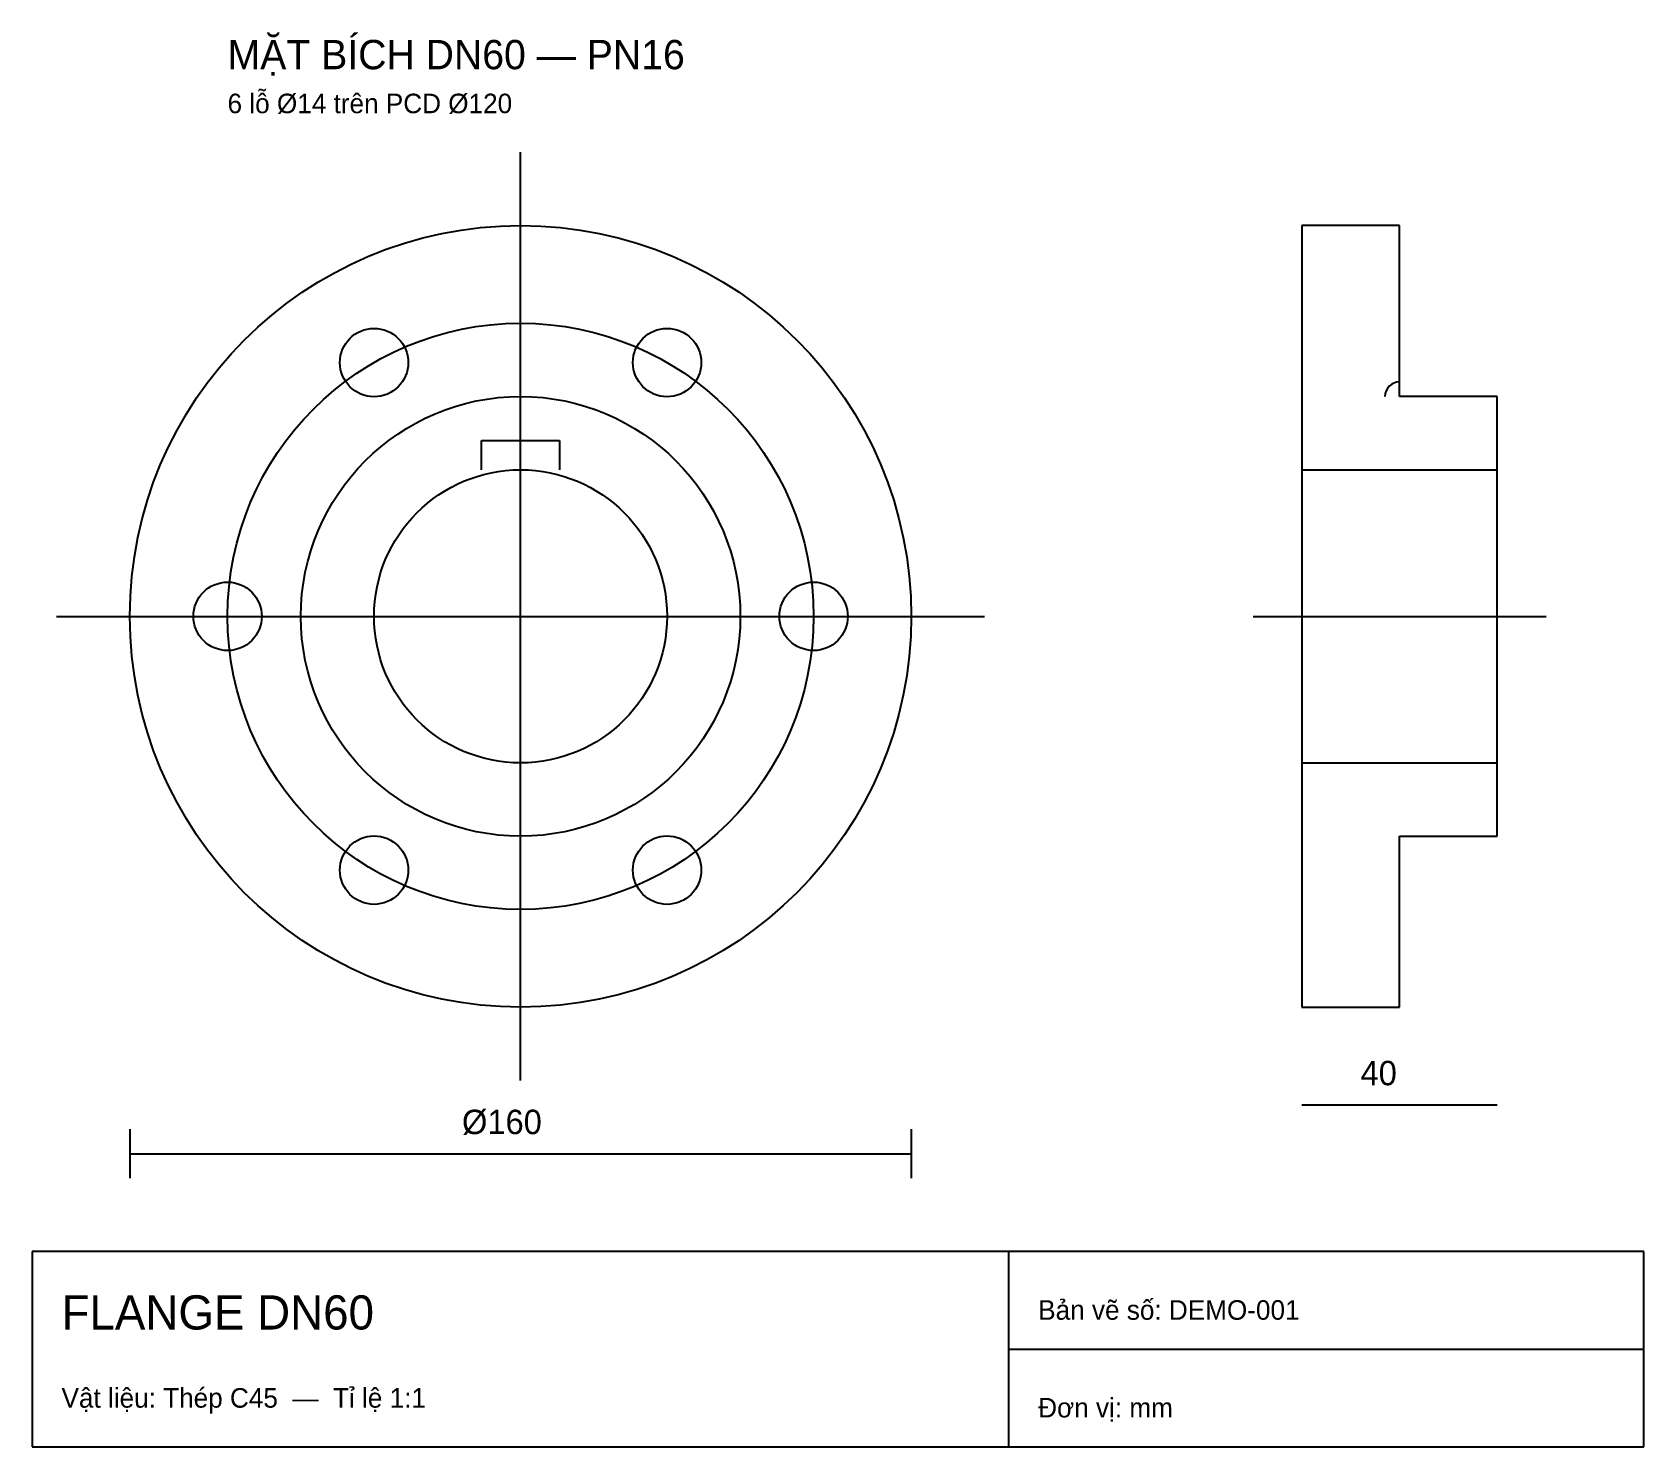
# Model space of a CAD drawing. Header units: millimetres. Extents: x -100 to 230, y -170 to 120.
import ezdxf

# ---------------------------------------------------------------- set-up
doc = ezdxf.new("R2010")
doc.units = ezdxf.units.MM

msp = doc.modelspace()

# ---------------------------------------------------------------- linework, layer by layer
at = {"layer": 'CENTER', "color": 1}
for p, q in [((0, -95), (0, 95)), ((-95, 0), (95, 0)), ((150, 0), (210, 0))]:
    msp.add_line(p, q, dxfattribs=at)
msp.add_circle((0, 0), 60, dxfattribs=at)
at = {"layer": 'DIM', "color": 3}
for p, q in [((160, -100), (200, -100)), ((-80, -105), (-80, -115)), ((80, -105), (80, -115)), ((-80, -110), (80, -110))]:
    msp.add_line(p, q, dxfattribs=at)
at = {"layer": 'FRAME', "color": 7}
for p, q in [((230, -130), (-100, -130)), ((-100, -130), (-100, -170)), ((100, -170), (100, -130)), ((230, -170), (230, -130)), ((100, -150), (230, -150)), ((-100, -170), (230, -170))]:
    msp.add_line(p, q, dxfattribs=at)
at = {"layer": 'HIDDEN', "color": 8}
for p, q in [((160, 30), (200, 30)), ((160, -30), (200, -30))]:
    msp.add_line(p, q, dxfattribs=at)
msp.add_circle((0, 0), 45, dxfattribs=at)
at = {"layer": 'OUTLINE', "color": 7}
for p, q in [((180, 80), (160, 80)), ((160, 80), (160, -80)), ((180, 45), (180, 80)), ((200, 45), (180, 45)), ((200, -45), (200, 45)), ((-8, 30), (-8, 36)), ((-8, 36), (8, 36)), ((8, 36), (8, 30)), ((180, -80), (180, -45)), ((180, -45), (200, -45)), ((160, -80), (180, -80))]:
    msp.add_line(p, q, dxfattribs=at)
for centre, radius in [((0, 0), 80), ((-30, 51.96), 7), ((30, 51.96), 7), ((0, 0), 30), ((-60, 0), 7), ((60, 0), 7), ((-30, -51.96), 7), ((30, -51.96), 7)]:
    msp.add_circle(centre, radius, dxfattribs=at)
msp.add_arc((180, 45), 3, 90, 180, dxfattribs=at)

# ---------------------------------------------------------------- texts
at = {"layer": 'TEXT', "color": 5}
for s, height, p in [('MẶT BÍCH DN60 — PN16', 6, (-60, 112)), ('6 lỗ %%c14 trên PCD %%c120', 4, (-60, 103))]:
    msp.add_text(s, height=height, dxfattribs=at).set_placement(p)
at = {"layer": 'TEXT', "color": 3}
for s, p in [('40', (172, -96)), ('%%c160', (-12, -106))]:
    msp.add_text(s, height=5, dxfattribs=at).set_placement(p)
at = {"layer": 'TEXT', "color": 7}
for s, height, p in [('FLANGE DN60', 7, (-94, -146)), ('Bản vẽ số: DEMO-001', 4, (106, -144)), ('Vật liệu: Thép C45  —  Tỉ lệ 1:1', 4, (-94, -162)), ('Đơn vị: mm', 4, (106, -164))]:
    msp.add_text(s, height=height, dxfattribs=at).set_placement(p)

doc.saveas('drawing.dxf')
